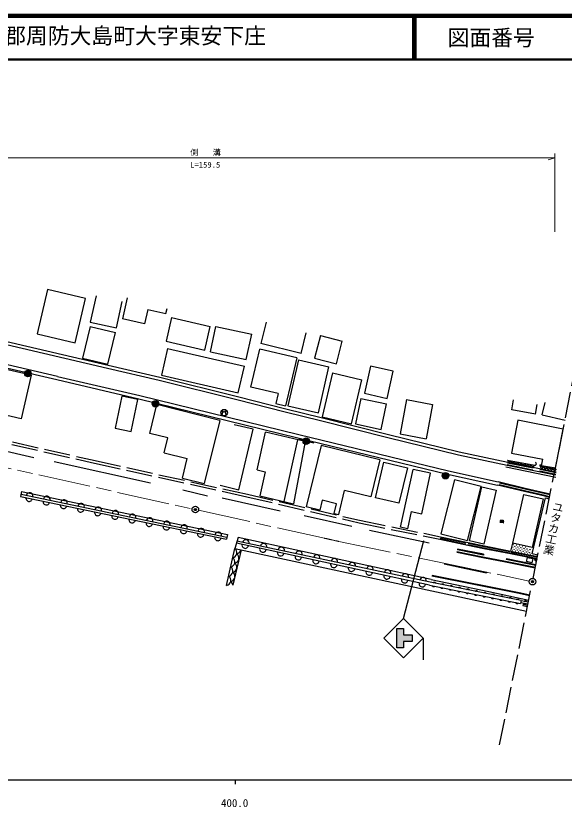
# Model space of a CAD drawing. Units: millimetres, scale not verified. Extents: x 40000 to 680000, y 20000 to 380000.
# Drawn here: x 417714 to 543342, y 198715 to 380000 of the extents above; entities that cross this region are included whole.
import ezdxf
from ezdxf.enums import TextEntityAlignment as Align

# ---------------------------------------------------------------- set-up
doc = ezdxf.new("R2010")
doc.units = ezdxf.units.MM
doc.header["$LTSCALE"] = 1000
doc.header["$PDMODE"] = 32
doc.header["$PDSIZE"] = 500
doc.linetypes.add('CHAIN', pattern=[18.5, 12, -1.5, 3.5, -1.5])
doc.linetypes.add('DASHED', pattern=[7.5, 6, -1.5])
for name, color, linetype, lineweight in [('M-BGD', 7, 'Continuous', 25), ('M-BGD-EXST', 7, 'Continuous', 25), ('M-BMK', 2, 'CHAIN', 13), ('M-BMK-SRVR', 3, 'Continuous', 25), ('M-STR-HTXT', 7, 'Continuous', 13), ('M-STR-STRC', 7, 'Continuous', 25), ('M-TTL', 2, 'Continuous', 140), ('M-TTL-BAND', 7, 'Continuous', 25), ('M-TTL-LINE', 7, 'Continuous', 50)]:
    doc.layers.add(name, color=color, linetype=linetype, lineweight=lineweight)
for name, color, linetype in [('M-BMK-HTXT', 7, 'Continuous'), ('M-OTRS', 6, 'Continuous'), ('M-TTL-TXT', 7, 'Continuous')]:
    doc.layers.add(name, color=color, linetype=linetype)
doc.styles.add('@ＭＳ ゴシック', font='')
doc.styles.add('ＭＳ ゴシック', font='')
doc.styles.get('@ＭＳ ゴシック').set_extended_font_data('@MS Gothic')
doc.styles.get('ＭＳ ゴシック').set_extended_font_data('MS Gothic')

msp = doc.modelspace()

# ---------------------------------------------------------------- hatches: boundary and pattern name
at = {"layer": 'M-STR-STRC'}
msp.add_hatch(color=256, dxfattribs=at).paths.add_polyline_path([(505010, 239683), (506510, 239683), (506510, 238183), (508510, 238183), (508510, 236683), (506510, 236683), (506510, 235183), (505010, 235183)])

# ---------------------------------------------------------------- linework, layer by layer
at = {"layer": 'M-BGD'}
for p, q in [((443200, 315391), (442122, 310620)), ((447949, 312752), (447208, 309472)), ((447949, 312752), (452117, 311811)), ((452117, 311811), (452368, 312924)), ((447208, 309472), (442122, 310620)), ((453381, 310866), (452142, 305438)), ((453381, 310866), (462273, 308836)), ((434735, 308813), (433008, 301609)), ((434735, 308813), (440541, 307421)), ((461034, 303408), (462273, 308836)), ((462298, 303039), (463547, 308828)), ((463547, 308828), (471764, 307056)), ((475096, 309796), (473879, 304925)), ((427242, 297389), (387289, 306663)), ((438814, 300217), (440541, 307421)), ((470515, 301266), (471764, 307056)), ((483064, 302629), (484249, 307368)), ((487483, 306766), (486175, 301563)), ((487483, 306766), (492496, 305505)), ((414391, 305661), (438850, 299978)), ((452142, 305438), (461034, 303408)), ((483064, 302629), (473879, 304925)), ((491189, 300303), (492496, 305505)), ((452455, 303773), (451054, 297689)), ((452455, 303773), (470067, 299718)), ((462298, 303039), (470515, 301266)), ((471550, 294947), (473613, 303642)), ((482059, 301638), (473613, 303642)), ((433008, 301609), (438814, 300217)), ((482059, 301638), (479459, 290679)), ((482476, 301169), (480054, 290657)), ((482476, 301169), (489458, 299560)), ((486175, 301563), (491189, 300303)), ((421265, 297660), (408750, 300569)), ((438850, 299978), (450727, 297216)), ((468666, 293634), (470067, 299718)), ((487035, 289048), (489458, 299560)), ((498953, 299746), (497559, 293531)), ((504161, 298578), (498953, 299746)), ((421265, 297660), (418952, 287708)), ((451054, 297689), (468666, 293634)), ((490247, 298216), (487903, 288130)), ((490247, 298216), (496986, 296650)), ((502767, 292363), (504161, 298578)), ((477835, 293456), (471550, 294947)), ((442028, 292856), (440476, 285551)), ((445686, 292079), (442028, 292856)), ((444134, 284774), (445686, 292079)), ((496756, 292350), (502653, 291097)), ((497559, 293531), (502767, 292363)), ((507256, 292115), (505755, 284261)), ((507256, 292115), (513194, 290980)), ((531337, 289756), (531766, 292041)), ((448406, 284336), (450035, 290931)), ((464434, 287311), (450035, 290931)), ((480054, 290657), (487035, 289048)), ((501409, 285247), (502653, 291097)), ((513194, 290980), (511693, 283126)), ((536740, 288742), (537152, 290933)), ((538318, 288556), (538952, 291449)), ((536740, 288742), (531337, 289756)), ((538318, 288556), (543556, 287409)), ((464434, 287311), (460865, 272863)), ((532738, 287353), (531280, 279833)), ((543127, 285338), (532738, 287353)), ((440476, 285551), (444134, 284774)), ((473014, 275984), (474937, 284657)), ((483976, 282459), (474937, 284657)), ((541383, 276345), (543127, 285338)), ((404490, 282814), (421851, 278850)), ((452522, 283302), (448406, 284336)), ((451686, 279921), (452522, 283302)), ((482228, 282885), (479092, 268743)), ((483535, 282783), (482572, 283053)), ((505755, 284261), (511693, 283126)), ((483976, 282459), (481303, 268205)), ((487636, 281570), (484223, 267531)), ((484988, 282414), (485963, 282192)), ((501094, 278298), (487636, 281570)), ((451686, 279921), (456998, 278585)), ((531280, 279833), (538416, 278449)), ((426535, 277921), (448569, 273052)), ((455893, 274113), (456998, 278585)), ((501094, 278298), (499022, 269777)), ((530386, 278200), (536588, 277033)), ((530410, 277725), (541504, 275541)), ((538141, 276932), (538416, 278449)), ((473014, 275984), (474857, 275536)), ((505841, 262838), (508712, 276095)), ((512724, 275226), (508712, 276095)), ((530275, 277038), (541373, 274853)), ((537898, 276810), (541542, 276119)), ((541383, 276345), (538141, 276932)), ((455893, 274113), (460865, 272863)), ((474857, 275536), (473644, 270069)), ((510710, 265925), (512724, 275226)), ((518223, 273697), (515118, 261300)), ((524291, 272176), (518223, 273697)), ((521186, 259780), (524291, 272176)), ((521632, 259722), (524477, 272064)), ((524477, 272064), (527754, 271309)), ((534241, 271011), (528031, 272478)), ((534411, 271741), (528203, 273208)), ((419040, 271001), (418816, 269920)), ((418920, 270422), (466074, 260600)), ((419040, 271001), (466194, 261178)), ((455953, 271377), (461652, 270065)), ((491700, 265745), (493034, 271232)), ((499022, 269777), (493034, 271232)), ((527754, 271309), (524909, 258967)), ((531594, 259199), (534087, 270314)), ((534087, 270314), (538517, 269321)), ((538890, 269943), (534241, 271011)), ((539069, 270671), (534411, 271741)), ((540117, 270397), (539069, 270671)), ((418816, 269920), (465970, 260097)), ((464980, 269546), (478308, 266622)), ((473644, 270069), (481303, 268205)), ((487903, 269044), (487351, 266770)), ((491199, 268241), (487903, 269044)), ((535993, 256768), (539035, 269595)), ((538517, 269321), (536024, 258205)), ((539969, 269660), (538890, 269943)), ((539035, 269595), (539914, 269386)), ((487351, 266770), (484223, 267531)), ((490654, 265999), (491199, 268241)), ((483776, 265505), (494699, 263073)), ((490654, 265999), (491700, 265745)), ((508272, 266453), (507415, 262497)), ((508272, 266453), (510710, 265925)), ((529385, 264406), (528861, 264436)), ((529299, 264223), (528923, 264245)), ((529090, 263847), (529094, 263925)), ((529112, 264234), (529123, 264423)), ((466194, 261178), (465970, 260097)), ((498755, 262147), (512389, 259283)), ((507415, 262497), (505841, 262838)), ((515118, 261300), (521186, 259780)), ((468636, 260498), (467859, 257969)), ((512608, 250270), (468380, 259665)), ((512855, 250886), (468636, 260498)), ((514878, 260087), (521239, 258732)), ((515003, 260674), (521363, 259319)), ((521363, 259319), (525059, 258552)), ((524909, 258967), (521632, 259722)), ((465997, 249526), (467859, 257969)), ((469319, 257655), (467463, 249548)), ((467859, 257969), (534716, 243599)), ((512469, 249584), (468237, 259201)), ((518903, 257840), (518864, 257643)), ((524853, 256472), (518864, 257643)), ((524892, 256668), (518903, 257840)), ((521239, 258732), (524942, 257963)), ((524942, 257963), (531021, 256800)), ((525059, 258552), (531141, 257388)), ((531113, 257390), (531594, 259199)), ((536024, 258205), (531594, 259199)), ((524892, 256668), (524853, 256472)), ((530127, 255618), (530087, 255422)), ((536861, 254240), (530127, 255618)), ((531021, 256800), (537133, 255588)), ((531141, 257388), (537251, 256176)), ((534710, 254964), (534923, 255942)), ((534923, 255942), (536175, 255669)), ((536175, 255669), (535962, 254692)), ((537308, 256457), (535993, 256768)), ((536866, 255639), (536866, 254392)), ((536822, 254044), (530087, 255422)), ((535962, 254692), (534710, 254964)), ((531923, 246354), (512608, 250270)), ((512855, 250886), (526116, 248110)), ((512469, 249584), (531784, 245668)), ((526116, 248110), (535231, 246153)), ((531784, 245668), (533312, 245344)), ((533468, 246027), (531923, 246354)), ((533468, 246027), (533312, 245344)), ((533376, 245626), (535060, 245302)), ((535139, 245694), (533466, 246016)), ((534008, 245504), (533885, 244917)), ((533885, 244917), (534941, 244713)), ((533947, 245210), (535000, 245007))]:
    msp.add_line(p, q, dxfattribs=at)
at = {"layer": 'M-BGD', "linetype": 'DASHED'}
for p, q in [((536230, 251109), (547936, 309191)), ((387546, 288377), (435723, 277525)), ((530381, 277578), (541476, 275393)), ((530304, 277185), (541401, 275000)), ((534275, 271157), (528065, 272624)), ((534377, 271595), (528169, 273062)), ((538926, 270088), (534275, 271157)), ((539034, 270526), (534377, 271595)), ((540087, 270249), (539034, 270526)), ((539998, 269807), (538926, 270088)), ((514909, 260233), (521270, 258879)), ((514971, 260527), (521332, 259172)), ((521270, 258879), (524971, 258110)), ((521332, 259172), (525030, 258405)), ((524971, 258110), (531051, 256947)), ((525030, 258405), (531111, 257241)), ((531051, 256947), (537162, 255735)), ((531111, 257241), (537222, 256029)), ((528550, 213001), (535934, 249638))]:
    msp.add_line(p, q, dxfattribs=at)
at = {"layer": 'M-BGD'}
for points in [[(422586, 307167), (431296, 305119), (433677, 315242), (424967, 317290)], [(507417, 276466), (505497, 268328), (500092, 269603), (502013, 277741)]]:
    msp.add_lwpolyline(points, close=True, dxfattribs=at)
for points in [[(436088, 315864), (434764, 309858), (440789, 308529), (442113, 314535)], [(386413, 310923), (414244, 304977), (438710, 299291), (450562, 296535), (468381, 292082), (479398, 289282), (487480, 287293), (502934, 283410), (519135, 279458), (530275, 277038)], [(387124, 305932), (427073, 296659), (445931, 292285), (482346, 283359), (516637, 275018), (528031, 272478)], [(418952, 287708), (406437, 290617), (408750, 300569)], [(427242, 297389), (446113, 293012), (482516, 284090), (516821, 275745), (528203, 273208)], [(450727, 297216), (468516, 292770), (479552, 289965), (487645, 287974), (503097, 284091), (519294, 280140), (530410, 277725)], [(487903, 288130), (494642, 286564), (496986, 296650)], [(477835, 293456), (477298, 291192), (479459, 290679)], [(496756, 292350), (495513, 286500), (501409, 285247)], [(464496, 272452), (468800, 271440), (472055, 285283), (467751, 286295)], [(530386, 278200), (530399, 278106), (530431, 278021), (530491, 277922), (530567, 277859), (530653, 277813), (530773, 277790), (530869, 277802), (530963, 277833), (531055, 277904), (531114, 277971), (531162, 278054)], [(531162, 278054), (531174, 277960), (531206, 277875), (531266, 277776), (531342, 277713), (531428, 277667), (531548, 277645), (531644, 277656), (531739, 277687), (531830, 277758), (531889, 277825), (531937, 277908)], [(531937, 277908), (531949, 277814), (531981, 277729), (532041, 277630), (532117, 277567), (532203, 277521), (532323, 277499), (532420, 277510), (532514, 277541), (532605, 277612), (532664, 277679), (532712, 277762)], [(532712, 277762), (532724, 277668), (532756, 277583), (532816, 277484), (532892, 277421), (532978, 277375), (533098, 277353), (533195, 277364), (533289, 277395), (533380, 277466), (533439, 277533), (533487, 277616)], [(533487, 277616), (533499, 277522), (533532, 277437), (533591, 277338), (533668, 277275), (533753, 277229), (533873, 277207), (533970, 277218), (534064, 277249), (534156, 277320), (534214, 277387), (534262, 277470)], [(534262, 277470), (534274, 277376), (534307, 277291), (534366, 277192), (534443, 277129), (534528, 277083), (534648, 277061), (534745, 277072), (534839, 277103), (534931, 277174), (534990, 277241), (535037, 277324)], [(536588, 277033), (536673, 277040), (536750, 277066), (536842, 277117), (536901, 277183), (536945, 277259), (536970, 277366), (536963, 277454), (536938, 277539), (536878, 277624), (536819, 277680), (536746, 277725)], [(535037, 277324), (535050, 277230), (535082, 277146), (535141, 277046), (535218, 276983), (535303, 276937), (535424, 276915), (535520, 276927), (535614, 276957), (535706, 277028), (535765, 277095), (535812, 277178)], [(535812, 277178), (535825, 277084), (535857, 277000), (535917, 276900), (535993, 276837), (536079, 276791), (536199, 276769), (536295, 276781), (536389, 276811), (536481, 276882), (536540, 276949), (536588, 277033)], [(537937, 277160), (537895, 277152), (537859, 277134), (537817, 277104), (537792, 277068), (537774, 277029), (537768, 276974), (537776, 276932), (537793, 276891), (537828, 276853), (537860, 276829), (537898, 276810)], [(537898, 276810), (537910, 276721), (537940, 276642), (537996, 276548), (538068, 276489), (538148, 276446), (538261, 276424), (538352, 276436), (538440, 276464), (538527, 276531), (538582, 276594), (538627, 276672)], [(538627, 276672), (538639, 276583), (538669, 276504), (538725, 276410), (538797, 276351), (538877, 276308), (538990, 276286), (539081, 276297), (539169, 276326), (539255, 276393), (539311, 276456), (539356, 276534)], [(539356, 276534), (539367, 276445), (539398, 276366), (539453, 276272), (539525, 276213), (539606, 276170), (539719, 276148), (539809, 276159), (539898, 276188), (539984, 276254), (540040, 276317), (540085, 276396)], [(540085, 276396), (540096, 276307), (540126, 276227), (540182, 276134), (540254, 276075), (540334, 276031), (540447, 276010), (540538, 276021), (540627, 276050), (540713, 276116), (540768, 276179), (540813, 276258)], [(540813, 276258), (540825, 276169), (540855, 276089), (540911, 275996), (540983, 275937), (541063, 275893), (541176, 275872), (541267, 275883), (541355, 275911), (541442, 275978), (541497, 276041), (541542, 276119)], [(528780, 263849), (528752, 263911), (528744, 263966), (528734, 264032), (528733, 264113), (528739, 264208), (528747, 264281), (528763, 264344), (528782, 264405), (528816, 264474)], [(529363, 264030), (529357, 263910), (528832, 263940), (528839, 264062)], [(529038, 263930), (529047, 264074), (529046, 264095), (529035, 264109), (529019, 264115), (528918, 264121), (528895, 264115), (528888, 264095), (528886, 264063)], [(529196, 263919), (529199, 263985), (529211, 264029), (529238, 264065), (529280, 264086), (529326, 264100)], [(529398, 263814), (529428, 263871), (529450, 263929), (529464, 263989), (529475, 264071), (529480, 264166), (529478, 264238), (529469, 264308), (529456, 264372), (529433, 264439)], [(513329, 250124), (513360, 250176), (513399, 250218), (513457, 250262), (513516, 250281), (513577, 250286), (513653, 250271), (513707, 250242), (513755, 250202), (513792, 250138), (513812, 250084), (513819, 250024)], [(513680, 249338), (513649, 249286), (513610, 249244), (513552, 249199), (513492, 249181), (513431, 249176), (513355, 249191), (513301, 249220), (513253, 249260), (513216, 249324), (513197, 249377), (513190, 249437)], [(515611, 248947), (515580, 248894), (515541, 248852), (515484, 248808), (515424, 248789), (515363, 248784), (515287, 248799), (515233, 248828), (515185, 248868), (515148, 248932), (515128, 248986), (515121, 249046)], [(515260, 249732), (515291, 249784), (515330, 249826), (515388, 249871), (515448, 249889), (515509, 249895), (515585, 249879), (515639, 249850), (515687, 249810), (515724, 249746), (515743, 249693), (515750, 249633)], [(517543, 248555), (517512, 248503), (517473, 248461), (517415, 248416), (517355, 248398), (517294, 248392), (517218, 248408), (517164, 248437), (517116, 248477), (517079, 248540), (517060, 248594), (517053, 248654)], [(517192, 249340), (517223, 249393), (517262, 249434), (517319, 249479), (517379, 249497), (517440, 249503), (517516, 249488), (517570, 249459), (517618, 249418), (517655, 249355), (517675, 249301), (517682, 249241)], [(519123, 248949), (519154, 249001), (519193, 249043), (519251, 249087), (519311, 249106), (519372, 249111), (519448, 249096), (519502, 249067), (519550, 249027), (519587, 248963), (519606, 248909), (519613, 248849)], [(521055, 248557), (521086, 248609), (521125, 248651), (521182, 248696), (521242, 248714), (521303, 248720), (521379, 248704), (521433, 248675), (521481, 248635), (521518, 248572), (521538, 248518), (521545, 248458)], [(519474, 248163), (519443, 248111), (519404, 248069), (519347, 248025), (519287, 248006), (519226, 248001), (519150, 248016), (519096, 248045), (519048, 248085), (519011, 248149), (518991, 248203), (518984, 248263)], [(521406, 247772), (521375, 247719), (521336, 247677), (521278, 247633), (521218, 247615), (521157, 247609), (521081, 247624), (521027, 247653), (520979, 247694), (520942, 247757), (520923, 247811), (520916, 247871)], [(523337, 247380), (523306, 247328), (523267, 247286), (523209, 247241), (523150, 247223), (523089, 247217), (523013, 247233), (522959, 247262), (522911, 247302), (522874, 247366), (522854, 247419), (522847, 247479)], [(522986, 248165), (523017, 248218), (523056, 248260), (523114, 248304), (523174, 248323), (523235, 248328), (523311, 248313), (523365, 248284), (523413, 248244), (523450, 248180), (523469, 248126), (523476, 248066)], [(525269, 246988), (525238, 246936), (525198, 246894), (525141, 246850), (525081, 246831), (525020, 246826), (524944, 246841), (524890, 246870), (524842, 246910), (524805, 246974), (524785, 247028), (524779, 247088)], [(524918, 247774), (524949, 247826), (524988, 247868), (525045, 247913), (525105, 247931), (525166, 247936), (525242, 247921), (525296, 247892), (525344, 247852), (525381, 247788), (525401, 247735), (525408, 247675)], [(527200, 246597), (527169, 246544), (527130, 246503), (527072, 246458), (527013, 246440), (526951, 246434), (526876, 246450), (526821, 246478), (526773, 246519), (526737, 246582), (526717, 246636), (526710, 246696)], [(526849, 247382), (526880, 247435), (526919, 247476), (526977, 247521), (527037, 247539), (527098, 247545), (527174, 247529), (527228, 247501), (527276, 247460), (527312, 247397), (527332, 247343), (527339, 247283)], [(528780, 246991), (528812, 247043), (528851, 247085), (528908, 247129), (528968, 247148), (529029, 247153), (529105, 247138), (529159, 247109), (529207, 247069), (529244, 247005), (529264, 246951), (529271, 246891)], [(530712, 246599), (530743, 246651), (530782, 246693), (530840, 246738), (530899, 246756), (530960, 246762), (531036, 246746), (531091, 246717), (531138, 246677), (531175, 246613), (531195, 246560), (531202, 246500)], [(529131, 246205), (529100, 246153), (529061, 246111), (529004, 246067), (528944, 246048), (528883, 246043), (528807, 246058), (528753, 246087), (528705, 246127), (528668, 246191), (528648, 246245), (528641, 246305)], [(531063, 245814), (531032, 245761), (530993, 245719), (530935, 245675), (530875, 245657), (530814, 245651), (530738, 245666), (530684, 245695), (530636, 245736), (530600, 245799), (530580, 245853), (530573, 245913)], [(532792, 245454), (532761, 245402), (532722, 245361), (532664, 245317), (532604, 245299), (532543, 245294), (532467, 245310), (532413, 245339), (532365, 245380), (532329, 245444), (532310, 245498), (532303, 245558)], [(532451, 246242), (532482, 246294), (532522, 246336), (532579, 246380), (532640, 246398), (532701, 246402), (532776, 246386), (532830, 246357), (532878, 246316), (532914, 246253), (532933, 246199), (532940, 246139)], [(534599, 245390), (534568, 245338), (534530, 245296), (534472, 245250), (534413, 245231), (534352, 245225), (534276, 245240), (534221, 245268), (534173, 245308), (534136, 245371), (534115, 245425), (534108, 245485)], [(534201, 245874), (534231, 245927), (534270, 245969), (534327, 246014), (534386, 246033), (534447, 246039), (534524, 246025), (534578, 245996), (534626, 245957), (534664, 245893), (534684, 245840), (534692, 245780)]]:
    msp.add_lwpolyline(points, dxfattribs=at)
at = {"layer": 'M-BGD', "linetype": 'DASHED'}
for points in [[(387678, 288963), (435854, 278111), (470755, 270424), (496473, 264435), (515003, 260674)], [(435723, 277525), (470623, 269839), (496348, 263848), (514878, 260087)]]:
    msp.add_lwpolyline(points, dxfattribs=at)
at = {"layer": 'M-BGD'}
for centre, radius in [((484257, 282580), 750), ((484257, 282580), 660), ((484257, 282580), 570), ((484257, 282580), 480), ((484257, 282580), 390), ((484257, 282580), 300), ((484257, 282580), 210), ((484257, 282580), 120), ((484257, 282580), 30), ((531473, 257521), 24.9), ((531628, 258211), 24.9), ((531783, 258901), 24.9), ((531896, 257788), 24.9), ((532051, 258478), 24.9), ((532318, 258056), 24.9), ((532473, 258746), 24.9), ((532586, 257633), 24.9), ((532740, 258323), 24.9), ((533008, 257901), 24.9), ((533163, 258591), 24.9), ((533276, 257479), 24.9), ((533430, 258169), 24.9), ((533698, 257746), 24.9), ((533853, 258436), 24.9), ((534120, 258014), 24.9), ((534388, 257591), 24.9), ((534543, 258281), 24.9), ((534810, 257859), 24.9), ((535078, 257437), 24.9), ((535233, 258127), 24.9), ((535500, 257704), 24.9), ((535923, 257972), 24.9), ((532163, 257366), 24.9), ((532853, 257211), 24.9), ((533543, 257056), 24.9), ((533966, 257324), 24.9), ((534233, 256902), 24.9), ((534656, 257169), 24.9), ((534923, 256747), 24.9), ((535346, 257014), 24.9), ((535613, 256592), 24.9), ((535768, 257282), 24.9), ((536303, 256437), 24.9), ((536866, 255398), 241), ((536993, 256282), 24.9)]:
    msp.add_circle(centre, radius, dxfattribs=at)
for centre, radius, start, end in [((420885, 270013), 750, 348.23286, 168.23286), ((420781, 269511), 750, 168.23286, 348.23286), ((424710, 268692), 750, 168.23286, 348.23286), ((424815, 269194), 750, 348.23286, 168.23286), ((428744, 268376), 750, 348.23286, 168.23286), ((432674, 267557), 750, 348.23286, 168.23286), ((428640, 267873), 750, 168.23286, 348.23286), ((432569, 267055), 750, 168.23286, 348.23286), ((436603, 266739), 750, 348.23286, 168.23286), ((440533, 265920), 750, 348.23286, 168.23286), ((436499, 266236), 750, 168.23286, 348.23286), ((440428, 265418), 750, 168.23286, 348.23286), ((444358, 264599), 750, 168.23286, 348.23286), ((444462, 265102), 750, 348.23286, 168.23286), ((448392, 264283), 750, 348.23286, 168.23286), ((448287, 263781), 750, 168.23286, 348.23286), ((452217, 262962), 750, 168.23286, 348.23286), ((452321, 263465), 750, 348.23286, 168.23286), ((456251, 262646), 750, 348.23286, 168.23286), ((456146, 262144), 750, 168.23286, 348.23286), ((460076, 261325), 750, 168.23286, 348.23286), ((460180, 261827), 750, 348.23286, 168.23286), ((464110, 261009), 750, 348.23286, 168.23286), ((464005, 260506), 750, 168.23286, 348.23286), ((470410, 259233), 750, 347.99528, 167.99528), ((467200, 257008), 1165, 279.53183, 55.60371), ((468145, 257906), 1165, 279.53183, 347.94531), ((470267, 258760), 750, 167.73636, 347.73636), ((474326, 257878), 750, 167.73636, 347.73636), ((474470, 258370), 750, 347.99528, 167.99528), ((478530, 257507), 750, 347.99528, 167.99528), ((466735, 254897), 1165, 279.53183, 55.60371), ((467680, 255795), 1165, 279.53183, 55.60371), ((478390, 257017), 750, 167.8596, 347.8596), ((482445, 256113), 750, 167.73636, 347.73636), ((482590, 256643), 750, 347.99528, 167.99528), ((486650, 255780), 750, 347.99528, 167.99528), ((490710, 254917), 750, 347.99528, 167.99528), ((467215, 253684), 1165, 279.53183, 55.60371), ((486504, 255231), 750, 167.73636, 347.73636), ((490563, 254348), 750, 167.73636, 347.73636), ((494770, 254053), 750, 347.99528, 167.99528), ((498830, 253190), 750, 347.99528, 167.99528), ((466270, 252786), 1165, 279.53183, 55.60371), ((466749, 251574), 1165, 357.06685, 55.60371), ((494622, 253466), 750, 167.73636, 347.73636), ((498682, 252583), 750, 167.73636, 347.73636), ((502890, 252327), 750, 347.99528, 167.99528), ((506950, 251463), 750, 347.99528, 167.99528), ((465804, 250675), 1165, 279.53183, 55.60371), ((466749, 251574), 1165, 279.53183, 337.13607), ((466284, 249463), 1165, 4.17477, 55.60371), ((502741, 251701), 750, 167.73636, 347.73636), ((506800, 250819), 750, 167.73636, 347.73636), ((511010, 250600), 750, 347.99528, 167.99528), ((510859, 249936), 750, 167.73636, 347.73636)]:
    msp.add_arc(centre, radius, start, end, dxfattribs=at)
at = {"layer": 'M-BGD-EXST'}
msp.add_lwpolyline([(465067, 288639), (465067, 289539), (465427, 289209), (465787, 289539), (465787, 288639)], dxfattribs=at)
for centre, radius in [((420493, 298064), 750), ((420493, 298064), 660), ((420493, 298064), 570), ((420493, 298064), 480), ((420493, 298064), 390), ((420493, 298064), 300), ((420493, 298064), 210), ((420493, 298064), 120), ((420493, 298064), 30), ((449703, 291147), 750), ((449703, 291147), 660), ((449703, 291147), 570), ((449703, 291147), 480), ((449703, 291147), 390), ((449703, 291147), 300), ((449703, 291147), 210), ((449703, 291147), 120), ((449703, 291147), 30), ((465427, 289089), 750), ((516164, 274645), 750), ((516164, 274645), 660), ((516164, 274645), 570), ((516164, 274645), 480), ((516164, 274645), 390), ((516164, 274645), 300), ((516164, 274645), 210), ((516164, 274645), 120), ((516164, 274645), 30)]:
    msp.add_circle(centre, radius, dxfattribs=at)
at = {"layer": 'M-BMK'}
for p, q in [((404921, 278854), (458110, 267052)), ((459575, 266727), (488440, 260323)), ((491753, 259576), (535348, 250526))]:
    msp.add_line(p, q, dxfattribs=at)
msp.add_arc((380134, -227806), 500000, 77.10069, 77.48986, dxfattribs=at)
at = {"layer": 'M-BMK-SRVR'}
for centre, radius in [((458842, 266890), 750), ((536082, 250374), 750), ((536082, 250374), 30)]:
    msp.add_circle(centre, radius, dxfattribs=at)
msp.add_point((458842, 266890), dxfattribs=at)
at = {"layer": 'M-OTRS'}
msp.add_point((536082, 250374), dxfattribs=at)
at = {"layer": 'M-STR-HTXT'}
for p, q in [((541167, 330526), (541167, 348434)), ((381021, 347434), (541167, 347434)), ((541167, 347434), (539667, 347014))]:
    msp.add_line(p, q, dxfattribs=at)
at = {"layer": 'M-STR-STRC'}
for p, q in [((529978, 276645), (541397, 274331)), ((506510, 241933), (511227, 259774)), ((524669, 255859), (518744, 257074)), ((524699, 256006), (518774, 257221)), ((529866, 254818), (524669, 255859)), ((529895, 254965), (524699, 256006)), ((515863, 254423), (520777, 253379)), ((515894, 254569), (520807, 253525)), ((536710, 253486), (529866, 254818)), ((536738, 253633), (529895, 254965)), ((520777, 253379), (525582, 252406)), ((520807, 253525), (525612, 252553)), ((525612, 252553), (525582, 252406)), ((533006, 247636), (513056, 251615)), ((533036, 247782), (513086, 251762)), ((535424, 247115), (533006, 247636)), ((535456, 247261), (533036, 247782)), ((511010, 237433), (511010, 232433))]:
    msp.add_line(p, q, dxfattribs=at)
for points in [[(502010, 237433), (506510, 241933), (511010, 237433), (506510, 232933)], [(505010, 237433), (505010, 239683), (506510, 239683), (506510, 238183), (508510, 238183), (508510, 236683), (506510, 236683), (506510, 235183), (505010, 235183)]]:
    msp.add_lwpolyline(points, close=True, dxfattribs=at)
at = {"layer": 'M-TTL'}
msp.add_line((680000, 380000), (40000, 380000), dxfattribs=at)
at = {"layer": 'M-TTL-BAND'}
for p, q in [((40000, 205000), (579000, 205000)), ((468000, 205000), (468000, 204000))]:
    msp.add_line(p, q, dxfattribs=at)
at = {"layer": 'M-TTL-LINE'}
for p, q in [((508747, 380000), (508747, 370000)), ((509247, 380000), (509247, 370000)), ((40000, 370000), (680000, 370000))]:
    msp.add_line(p, q, dxfattribs=at)

# ---------------------------------------------------------------- texts
at = {"layer": 'M-BMK-HTXT', "style": '@ＭＳ ゴシック'}
msp.add_text('ユタカ工業', height=1833, rotation=257.974, dxfattribs=at).set_placement((539434, 262874), align=Align.BOTTOM_CENTER)
at = {"layer": 'M-STR-HTXT', "style": 'ＭＳ ゴシック', "width": 1.1}
msp.add_text('L=159.5', height=1320, dxfattribs=at).set_placement((457644, 344827), align=Align.BOTTOM_LEFT)
at = {"layer": 'M-STR-HTXT', "insert": (457694, 347910), "char_height": 1320, "attachment_point": 7, "style": 'ＭＳ ゴシック'}
msp.add_mtext('\\T2.78;側溝', dxfattribs=at)
at = {"layer": 'M-TTL-BAND', "style": 'ＭＳ ゴシック'}
msp.add_text('400.0', height=1833, dxfattribs=at).set_placement((467844, 198195), align=Align.BOTTOM_CENTER)
at = {"layer": 'M-TTL-TXT', "style": 'ＭＳ ゴシック'}
msp.add_text('大島郡周防大島町大字東安下庄', height=3666, dxfattribs=at).set_placement((405024, 372500), align=Align.BOTTOM_LEFT)
msp.add_text('図面番号', height=3666, dxfattribs=at).set_placement((526622, 375000), align=Align.MIDDLE_CENTER)

doc.saveas('drawing.dxf')
